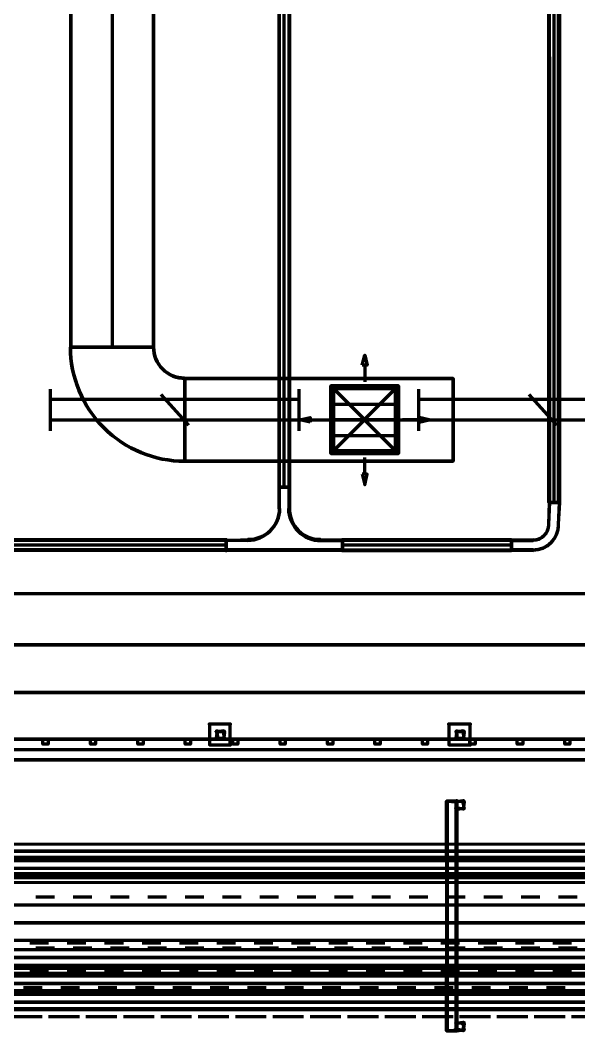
# Model space of a CAD drawing. Extents: x 0 to 1153, y 0 to 816.
# Drawn here: x 656.18 to 673.59, y 560.43 to 592.07 of the extents above; entities that cross this region are included whole.
import ezdxf

# ---------------------------------------------------------------- set-up
doc = ezdxf.new("R2010")
doc.units = 0
doc.header["$MEASUREMENT"] = 0
for name, color, linetype in [('Arch', 7, 'Continuous'), ('Hatch', 7, 'Continuous'), ('HVAC', 7, 'Continuous'), ('PIPE', 7, 'Continuous')]:
    doc.layers.add(name, color=color, linetype=linetype)

msp = doc.modelspace()

# ---------------------------------------------------------------- linework, layer by layer
at = {"layer": 'Arch', "color": 11, "linetype": 'Continuous', "lineweight": 211}
for p, q in [((666.919, 581.311), (666.919, 580.792)), ((665.215, 579.607), (665.734, 579.607)), ((668.613, 579.607), (668.094, 579.607)), ((666.919, 577.913), (666.919, 578.432)), ((917.988, 574.178), (110.871, 574.178))]:
    msp.add_line(p, q, dxfattribs=at)
for points in [[(680.413, 637.593), (629.973, 637.593), (629.973, 572.59), (680.413, 572.59), (629.973, 572.59), (629.973, 637.593), (680.413, 637.593)], [(628.491, 632.354), (628.491, 572.59), (628.491, 591.45), (628.491, 592.095), (596.149, 592.095), (596.149, 631.603), (596.149, 592.095), (628.491, 592.095), (628.491, 631.603), (629.973, 631.603), (629.973, 572.59), (680.413, 572.59)], [(680.413, 572.59), (494.39, 572.59)]]:
    msp.add_lwpolyline(points, dxfattribs=at)
for points in [[(680.413, 637.593), (629.973, 637.593), (629.973, 572.59), (680.413, 572.59), (680.413, 637.593), (629.973, 637.593), (629.973, 572.59), (680.413, 572.59)], [(666.835, 581.311), (666.919, 581.628), (666.993, 581.311)], [(665.215, 579.533), (664.898, 579.607), (665.215, 579.681)], [(668.613, 579.533), (668.93, 579.607), (668.613, 579.681)], [(666.835, 577.913), (666.919, 577.585), (666.993, 577.913)], [(680.413, 571.108), (495.131, 571.108), (495.131, 427.429), (530.892, 427.429), (530.892, 390.377), (680.413, 390.377), (680.413, 438.446), (651.859, 438.446), (651.859, 484.897), (680.413, 484.897), (680.413, 571.108), (495.131, 571.108), (495.131, 427.429), (530.892, 427.429), (530.892, 390.377), (680.413, 390.377), (680.413, 438.446), (653.267, 438.446), (680.413, 438.446), (651.859, 438.446), (651.859, 484.897), (680.413, 484.897), (680.413, 571.108), (494.39, 571.108)]]:
    msp.add_lwpolyline(points, close=True, dxfattribs=at)
at = {"layer": 'Hatch', "color": 5, "linetype": 'Continuous', "lineweight": 211}
for p, q in [((672.825, 577.025), (672.825, 632.672)), ((664.411, 577.511), (664.411, 632.185)), ((657.119, 579.268), (657.119, 580.559)), ((661.437, 579.437), (660.569, 580.401)), ((664.877, 579.268), (664.877, 580.559)), ((668.602, 579.268), (668.602, 580.559)), ((672.909, 579.437), (672.042, 580.401)), ((664.877, 580.242), (657.119, 580.242)), ((676.36, 580.242), (668.602, 580.242)), ((664.877, 579.596), (657.119, 579.596)), ((676.36, 579.596), (668.602, 579.596)), ((662.601, 575.702), (653.288, 575.702)), ((671.491, 575.702), (666.221, 575.702)), ((491.384, 569.33), (677.863, 569.33)), ((676.317, 565.616), (512.053, 565.616)), ((508.233, 562.261), (676.54, 562.261))]:
    msp.add_line(p, q, dxfattribs=at)
at = {"layer": 'Hatch', "color": 3, "linetype": 'Continuous', "lineweight": 211}
msp.add_line((669.766, 560.546), (669.745, 560.546), dxfattribs=at)
at = {"layer": 'Hatch', "color": 5, "linetype": 'Continuous', "lineweight": 211}
for points in [[(672.655, 577.025), (672.962, 577.025), (672.962, 632.672), (672.984, 577.025), (672.984, 632.672), (672.984, 577.025), (672.655, 577.025), (672.655, 632.672), (672.677, 577.025), (672.655, 632.672), (672.984, 632.672), (672.677, 632.672), (672.655, 577.025), (672.984, 577.025)], [(664.252, 577.511), (664.252, 577.511), (664.252, 576.834), (664.263, 577.511)], [(666.221, 575.532), (671.491, 575.532), (666.221, 575.553), (671.491, 575.532), (671.491, 575.86), (671.491, 575.553), (666.221, 575.532), (666.221, 575.86), (666.221, 575.86), (666.221, 575.532)], [(671.491, 575.86), (672.169, 575.86), (671.491, 575.839), (672.169, 575.839), (671.491, 575.86), (671.491, 575.532), (671.491, 575.839), (666.221, 575.839), (671.491, 575.86), (666.221, 575.86)], [(662.601, 575.532), (662.601, 575.532), (662.601, 575.553)], [(672.169, 575.553), (671.491, 575.553), (672.169, 575.532), (671.491, 575.532)], [(490.421, 569.002), (491.384, 569.002), (677.863, 569.002), (491.384, 569.002), (491.384, 569.648), (491.384, 569.002), (491.384, 569.648), (491.384, 569.002)], [(657.056, 569.489), (656.886, 569.489), (656.886, 569.648), (657.056, 569.648), (657.056, 569.489), (656.886, 569.489), (656.886, 569.648), (657.056, 569.648)], [(658.527, 569.489), (658.368, 569.489), (658.368, 569.648), (658.527, 569.648), (658.527, 569.489), (658.368, 569.489), (658.368, 569.648), (658.527, 569.648)], [(660.008, 569.489), (659.85, 569.489), (659.85, 569.648), (660.008, 569.648), (660.008, 569.489), (659.85, 569.489), (659.85, 569.648), (660.008, 569.648)], [(661.49, 569.489), (661.321, 569.489), (661.321, 569.648), (661.49, 569.648), (661.49, 569.489), (661.321, 569.489), (661.321, 569.648), (661.49, 569.648)], [(662.961, 569.489), (662.802, 569.489), (662.802, 569.648), (662.961, 569.648), (662.961, 569.489), (662.802, 569.489), (662.802, 569.648), (662.961, 569.648)], [(664.443, 569.489), (664.284, 569.489), (664.284, 569.648), (664.443, 569.648), (664.443, 569.489), (664.284, 569.489), (664.284, 569.648), (664.443, 569.648)], [(665.924, 569.489), (665.755, 569.489), (665.755, 569.648), (665.924, 569.648), (665.924, 569.489), (665.755, 569.489), (665.755, 569.648), (665.924, 569.648)], [(667.396, 569.489), (667.237, 569.489), (667.237, 569.648), (667.396, 569.648), (667.396, 569.489), (667.237, 569.489), (667.237, 569.648), (667.396, 569.648)], [(668.877, 569.489), (668.718, 569.489), (668.718, 569.648), (668.877, 569.648), (668.877, 569.489), (668.718, 569.489), (668.718, 569.648), (668.877, 569.648)], [(670.359, 569.489), (670.19, 569.489), (670.19, 569.648), (670.359, 569.648), (670.359, 569.489), (670.19, 569.489), (670.19, 569.648), (670.359, 569.648)], [(671.841, 569.489), (671.671, 569.489), (671.671, 569.648), (671.841, 569.648), (671.841, 569.489), (671.671, 569.489), (671.671, 569.648), (671.841, 569.648)], [(673.312, 569.489), (673.153, 569.489), (673.153, 569.648), (673.312, 569.648), (673.312, 569.489), (673.153, 569.489), (673.153, 569.648), (673.312, 569.648)], [(676.317, 565.859), (676.317, 565.372), (676.317, 565.859), (512.053, 565.859), (676.317, 565.859), (512.053, 565.859)], [(676.54, 562.028), (508.233, 562.028), (676.54, 562.017), (676.54, 562.504), (676.54, 562.028), (676.54, 562.504), (676.54, 562.017), (508.233, 562.017), (508.233, 562.504), (508.233, 562.028), (508.233, 562.504), (508.233, 562.017)], [(508.233, 562.504), (676.54, 562.504), (508.233, 562.504), (676.54, 562.504)]]:
    msp.add_lwpolyline(points, close=True, dxfattribs=at)
for points in [[(664.252, 632.185), (664.252, 577.511), (664.263, 632.185), (664.252, 577.511), (664.57, 577.511), (664.263, 577.511), (664.559, 577.511), (664.57, 576.839, 0.414223), (665.538, 575.871, -0.414223), (664.549, 576.839, 0.414221), (665.543, 575.839), (666.221, 575.839), (666.221, 575.553), (662.601, 575.553), (662.601, 575.839), (663.273, 575.871, 0.414223), (664.263, 576.839, -0.414205), (663.273, 575.871, 0.414223), (664.263, 576.834), (664.263, 577.511), (664.252, 632.185)], [(653.288, 575.86), (662.601, 575.86), (662.601, 575.532), (662.601, 575.86), (663.273, 575.85, 0.414205), (664.263, 576.834), (664.252, 577.511), (664.57, 577.511), (664.559, 576.834), (664.559, 577.511), (664.57, 577.511), (664.549, 576.839, 0.414221), (665.543, 575.86), (666.221, 575.86), (666.221, 575.86), (665.543, 575.839), (666.221, 575.86), (666.221, 575.532), (662.601, 575.532), (662.601, 575.553), (666.221, 575.553), (666.221, 575.532), (662.601, 575.532), (653.288, 575.532), (662.601, 575.553), (653.288, 575.553), (662.601, 575.532), (662.601, 575.86), (663.279, 575.839), (662.601, 575.839), (662.601, 575.839), (653.288, 575.839), (662.601, 575.86), (653.288, 575.86)]]:
    msp.add_lwpolyline(points, format="xyb", dxfattribs=at)
for points in [[(664.559, 632.185), (664.559, 577.511), (664.57, 632.185), (664.57, 577.511), (664.57, 632.185)], [(664.57, 577.511), (664.57, 577.511), (664.57, 577.511)], [(662.601, 575.86), (662.601, 575.86), (662.601, 575.86)], [(485.394, 569.648), (491.384, 569.648), (677.863, 569.648), (677.863, 569.002), (677.863, 569.648), (677.863, 569.002), (491.384, 569.002), (677.863, 569.002), (677.863, 569.648), (491.384, 569.648), (677.863, 569.648), (491.384, 569.648), (487.447, 569.648)], [(676.317, 565.372), (512.053, 565.393), (676.317, 565.393), (512.053, 565.372), (512.053, 565.859), (512.053, 565.393), (512.053, 565.859), (512.053, 565.372), (676.317, 565.372)]]:
    msp.add_lwpolyline(points, dxfattribs=at)
for points in [[(672.962, 576.347), (672.984, 577.025), (672.952, 576.352, -0.414218), (672.163, 575.543, 0.414177), (672.962, 576.347), (672.984, 577.025), (672.952, 576.352, -0.414218), (672.163, 575.543, 0.414177)], [(672.655, 576.347), (672.677, 577.025), (672.645, 576.352, -0.41423), (672.163, 575.85, 0.414165), (672.655, 576.347), (672.677, 577.025), (672.645, 576.352, -0.41423), (672.163, 575.85, 0.414165)]]:
    msp.add_lwpolyline(points, format="xyb", close=True, dxfattribs=at)
at = {"layer": 'Hatch', "color": 3, "linetype": 'Continuous', "lineweight": 211}
for points in [[(662.728, 569.468), (662.728, 570.114), (662.083, 570.114), (662.083, 569.468), (662.728, 569.468), (662.728, 570.114), (662.083, 570.114), (662.083, 569.468)], [(662.305, 569.875), (662.317, 569.891), (662.32, 569.891), (662.284, 569.875), (662.291, 569.897), (662.312, 569.911), (662.318, 569.912), (662.305, 569.875), (662.308, 569.885), (662.317, 569.891), (662.32, 569.891), (662.284, 569.875), (662.291, 569.897), (662.321, 569.912)], [(662.511, 569.891), (662.527, 569.879), (662.527, 569.877), (662.511, 569.912), (662.533, 569.905), (662.547, 569.887), (662.548, 569.879), (662.511, 569.891), (662.521, 569.888), (662.527, 569.879), (662.527, 569.877), (662.511, 569.912), (662.533, 569.905), (662.547, 569.887), (662.548, 569.879), (662.517, 569.891), (662.316, 569.87), (662.326, 569.669), (662.538, 569.68), (662.548, 569.87), (662.517, 569.648), (662.294, 569.68), (662.326, 569.912), (662.538, 569.87), (662.517, 569.669), (662.316, 569.68), (662.326, 569.891), (662.517, 569.912), (662.294, 569.87), (662.326, 569.648), (662.548, 569.68)], [(670.2, 569.468), (670.2, 570.114), (669.544, 570.114), (669.544, 569.468), (670.2, 569.468), (670.2, 570.114), (669.544, 570.114), (669.544, 569.468)], [(669.777, 569.875), (669.789, 569.891), (669.791, 569.891), (669.756, 569.875), (669.763, 569.897), (669.784, 569.911), (669.79, 569.912), (669.777, 569.875), (669.78, 569.885), (669.789, 569.891), (669.791, 569.891), (669.756, 569.875), (669.763, 569.897), (669.793, 569.912)], [(669.983, 569.891), (669.998, 569.88), (669.999, 569.877), (669.983, 569.912), (670.005, 569.905), (670.018, 569.887), (670.02, 569.879), (669.983, 569.891), (669.993, 569.888), (669.998, 569.88), (669.999, 569.877), (669.983, 569.912), (670.005, 569.905), (670.018, 569.887), (670.02, 569.879), (669.988, 569.891), (669.777, 569.87), (669.798, 569.669), (670.01, 569.68), (670.02, 569.87), (669.988, 569.648), (669.766, 569.68), (669.798, 569.912), (670.01, 569.87), (669.988, 569.669), (669.777, 569.68), (669.798, 569.891), (669.988, 569.912), (669.766, 569.87), (669.798, 569.648), (670.02, 569.68)], [(662.321, 569.669), (662.306, 569.68), (662.305, 569.684), (662.321, 569.648), (662.299, 569.655), (662.285, 569.676), (662.284, 569.682), (662.321, 569.669), (662.311, 569.672), (662.306, 569.68), (662.305, 569.684), (662.321, 569.648), (662.299, 569.655), (662.284, 569.685)], [(662.527, 569.685), (662.516, 569.67), (662.513, 569.669), (662.548, 569.685), (662.541, 569.663), (662.52, 569.649), (662.514, 569.648), (662.527, 569.685), (662.524, 569.676), (662.516, 569.67), (662.513, 569.669), (662.548, 569.685), (662.541, 569.663), (662.511, 569.648)], [(669.793, 569.669), (669.777, 569.681), (669.777, 569.684), (669.793, 569.648), (669.771, 569.655), (669.757, 569.676), (669.756, 569.682), (669.793, 569.669), (669.783, 569.672), (669.777, 569.681), (669.777, 569.684), (669.793, 569.648), (669.771, 569.655), (669.756, 569.685)], [(669.999, 569.685), (669.987, 569.67), (669.984, 569.669), (670.02, 569.685), (670.013, 569.663), (669.992, 569.649), (669.986, 569.648), (669.999, 569.685), (669.996, 569.676), (669.987, 569.67), (669.984, 569.669), (670.02, 569.685), (670.013, 569.663), (669.983, 569.648)], [(669.745, 567.711), (669.491, 567.711), (669.766, 567.711), (669.787, 567.711), (669.47, 567.711), (669.745, 567.711), (669.491, 567.711), (669.766, 567.711), (669.787, 567.711), (669.47, 567.711), (669.777, 567.695), (669.78, 567.705), (669.788, 567.71), (669.791, 567.711), (669.756, 567.695), (669.763, 567.717), (669.784, 567.731), (669.79, 567.732), (669.777, 567.695), (669.78, 567.705), (669.788, 567.71), (669.791, 567.711), (669.756, 567.695), (669.763, 567.717), (669.793, 567.732)], [(669.491, 560.546), (669.745, 560.546), (669.47, 560.546), (669.745, 560.546), (669.787, 560.546), (669.491, 560.546), (669.745, 560.546), (669.47, 560.546), (669.793, 560.578), (669.783, 560.581), (669.778, 560.589), (669.777, 560.593), (669.793, 560.557), (669.771, 560.564), (669.757, 560.585), (669.756, 560.591), (669.793, 560.578), (669.783, 560.581), (669.778, 560.589), (669.777, 560.593), (669.793, 560.557), (669.771, 560.564), (669.757, 560.585), (669.756, 560.591), (669.766, 560.546), (669.766, 567.711), (669.787, 560.546), (669.766, 567.711), (669.766, 560.546), (669.787, 567.711), (669.787, 560.546), (669.491, 560.546), (669.491, 567.711), (669.47, 560.546), (669.491, 567.711), (669.491, 560.546), (669.47, 567.711)], [(669.983, 567.711), (669.998, 567.7), (669.999, 567.697), (669.983, 567.732), (670.005, 567.725), (670.018, 567.707), (670.02, 567.698), (669.983, 567.711), (669.993, 567.708), (669.998, 567.7), (669.999, 567.697), (669.983, 567.732), (670.005, 567.725), (670.018, 567.707), (670.02, 567.698), (669.988, 567.711), (669.777, 567.69), (669.798, 567.478), (670.01, 567.5), (670.02, 567.69), (669.988, 567.468), (669.766, 567.5), (669.798, 567.722), (670.01, 567.69), (669.988, 567.478), (669.777, 567.5), (669.798, 567.711), (669.988, 567.722), (669.766, 567.69), (669.798, 567.468), (670.02, 567.5)], [(669.793, 567.489), (669.777, 567.501), (669.777, 567.503), (669.793, 567.468), (669.771, 567.475), (669.757, 567.496), (669.756, 567.502), (669.793, 567.489), (669.783, 567.492), (669.777, 567.501), (669.777, 567.503), (669.793, 567.468), (669.771, 567.475), (669.756, 567.505)], [(669.999, 567.505), (669.988, 567.49), (669.984, 567.489), (670.02, 567.505), (670.013, 567.483), (669.992, 567.469), (669.986, 567.468), (669.999, 567.505), (669.996, 567.495), (669.988, 567.49), (669.984, 567.489), (670.02, 567.505), (670.013, 567.483), (669.983, 567.468)], [(669.983, 560.8), (669.998, 560.789), (669.999, 560.786), (669.983, 560.821), (670.005, 560.814), (670.018, 560.796), (670.02, 560.787), (669.983, 560.8), (669.993, 560.797), (669.998, 560.789), (669.999, 560.786), (669.983, 560.821), (670.005, 560.814), (670.018, 560.796), (670.02, 560.787), (669.777, 560.779), (669.798, 560.567), (669.999, 560.589), (670.02, 560.779), (669.988, 560.546), (669.756, 560.589), (669.798, 560.811), (669.999, 560.779), (669.988, 560.567), (669.777, 560.589), (669.798, 560.79), (669.988, 560.811), (669.756, 560.779), (669.798, 560.546), (670.02, 560.589)], [(669.777, 560.784), (669.788, 560.799), (669.791, 560.8), (669.756, 560.784), (669.763, 560.806), (669.784, 560.82), (669.79, 560.821), (669.777, 560.784), (669.78, 560.794), (669.788, 560.799), (669.791, 560.8), (669.756, 560.784), (669.763, 560.806), (669.793, 560.821)], [(669.999, 560.594), (669.987, 560.578), (669.984, 560.578), (670.02, 560.594), (670.013, 560.572), (669.992, 560.558), (669.986, 560.557), (669.999, 560.594), (669.996, 560.585), (669.987, 560.578), (669.984, 560.578), (670.02, 560.594), (670.013, 560.572), (669.983, 560.557)]]:
    msp.add_lwpolyline(points, close=True, dxfattribs=at)
for points in [[(662.083, 570.114), (662.083, 570.114), (662.083, 570.114)], [(662.728, 570.114), (662.728, 570.114), (662.728, 570.114)], [(669.544, 570.114), (669.544, 570.114), (669.544, 570.114)], [(670.2, 570.114), (670.2, 570.114), (670.2, 570.114)]]:
    msp.add_lwpolyline(points, dxfattribs=at)
at = {"layer": 'Hatch', "color": 5, "linetype": 'Continuous', "lineweight": 211}
for p in [(664.252, 577.511), (664.263, 577.511), (664.57, 577.511), (662.601, 575.86), (666.221, 575.86), (662.601, 575.553), (662.601, 575.532), (666.221, 575.532)]:
    msp.add_point(p, dxfattribs=at)
at = {"layer": 'Hatch', "color": 3, "linetype": 'Continuous', "lineweight": 211}
for p in [(662.083, 570.114), (662.728, 570.114), (669.544, 570.114), (670.2, 570.114), (662.728, 569.468), (670.2, 569.468)]:
    msp.add_point(p, dxfattribs=at)
at = {"layer": 'HVAC', "color": 6, "linetype": 'Continuous', "lineweight": 211}
for p, q in [((659.045, 609.843), (659.045, 581.872)), ((665.946, 580.094), (667.882, 580.094)), ((661.31, 579.607), (669.671, 579.607)), ((667.882, 579.607), (665.946, 579.607)), ((665.946, 579.12), (667.882, 579.12))]:
    msp.add_line(p, q, dxfattribs=at)
msp.add_lwpolyline([(660.336, 609.843), (660.336, 581.872), (657.744, 581.877, 0.414215), (661.305, 578.316, -0.414215), (657.744, 581.877, 0.414215), (661.305, 578.316, -0.414215), (657.744, 581.877, 0.414215), (661.305, 578.316, -0.414215), (657.754, 581.872), (660.337, 581.877, 0.414239), (661.305, 580.909, -0.414239), (660.337, 581.877, 0.414239), (661.305, 580.909, -0.414239), (660.337, 581.877, 0.414239), (661.31, 580.898), (669.671, 580.898), (669.671, 578.316), (669.671, 580.898), (661.305, 580.909, -0.414239), (660.336, 581.872), (660.336, 610.489)], format="xyb", dxfattribs=at)
for points in [[(657.754, 609.843), (657.754, 581.872), (657.754, 609.843)], [(665.946, 578.644), (667.882, 578.644), (667.882, 580.58), (667.882, 578.644), (665.946, 578.644), (665.946, 580.58), (667.882, 580.58), (665.946, 580.58), (665.946, 578.644), (667.882, 578.644), (667.882, 580.58), (667.882, 578.644), (665.946, 578.644), (665.946, 580.58), (667.882, 580.58), (667.882, 578.644), (667.882, 580.58), (665.946, 580.58), (665.946, 578.644), (665.946, 580.58), (667.882, 580.58), (665.946, 580.58), (665.946, 578.644), (667.882, 578.644), (667.882, 580.58), (665.946, 578.644), (667.882, 578.644), (665.946, 578.644), (665.946, 580.58), (665.946, 578.644), (667.882, 578.644), (667.882, 580.58), (665.946, 580.58), (665.946, 578.644), (667.882, 578.644), (667.882, 580.58), (665.935, 580.58), (665.946, 578.644), (667.882, 578.644), (667.882, 580.58), (665.946, 580.58), (665.946, 578.644), (667.882, 578.644), (667.882, 580.58), (665.935, 580.58), (667.882, 580.58), (665.935, 580.58), (665.946, 578.644), (665.946, 580.58), (667.882, 578.644), (665.946, 578.644), (667.882, 578.644), (667.882, 580.58), (667.882, 578.644)], [(667.882, 580.58), (665.946, 580.58)], [(666.919, 579.607), (666.919, 579.607), (666.919, 579.607)]]:
    msp.add_lwpolyline(points, dxfattribs=at)
for points in [[(657.754, 581.872), (660.336, 581.872), (657.754, 581.872), (660.336, 581.872), (657.754, 581.872), (660.336, 581.872)], [(661.31, 578.316), (661.31, 580.898), (661.31, 578.316), (661.31, 580.898), (661.31, 578.316), (661.31, 580.898), (661.31, 578.316), (669.671, 578.316), (661.31, 578.316), (661.31, 580.898)], [(667.967, 578.559), (667.967, 580.665), (665.861, 580.665), (665.861, 578.559), (667.967, 578.559), (665.861, 578.559), (665.861, 580.665), (667.967, 580.665)]]:
    msp.add_lwpolyline(points, close=True, dxfattribs=at)
for p in [(667.882, 580.58), (667.882, 580.58), (667.882, 580.58), (666.919, 579.607), (665.946, 578.644), (665.946, 578.644), (665.946, 578.644)]:
    msp.add_point(p, dxfattribs=at)
at = {"layer": 'PIPE', "color": 4, "linetype": 'Continuous', "lineweight": 211}
for p, q in [((657.246, 564.716), (656.664, 564.716)), ((658.41, 564.716), (657.828, 564.716)), ((659.574, 564.716), (658.992, 564.716)), ((660.739, 564.716), (660.157, 564.716)), ((661.903, 564.716), (661.321, 564.716)), ((663.067, 564.716), (662.485, 564.716)), ((664.231, 564.716), (663.649, 564.716)), ((665.395, 564.716), (664.813, 564.716)), ((666.559, 564.716), (665.977, 564.716)), ((667.724, 564.716), (667.142, 564.716)), ((668.888, 564.716), (668.306, 564.716)), ((670.052, 564.716), (669.47, 564.716)), ((671.216, 564.716), (670.634, 564.716)), ((672.38, 564.716), (671.798, 564.716)), ((673.544, 564.716), (672.962, 564.716)), ((656.664, 563.139), (657.246, 563.139)), ((657.828, 563.139), (658.41, 563.139)), ((658.992, 563.139), (659.574, 563.139)), ((660.157, 563.139), (660.739, 563.139)), ((661.321, 563.139), (661.903, 563.139)), ((662.485, 563.139), (663.067, 563.139)), ((663.649, 563.139), (664.231, 563.139)), ((664.813, 563.139), (665.395, 563.139)), ((665.977, 563.139), (666.559, 563.139)), ((667.142, 563.139), (667.724, 563.139)), ((668.306, 563.139), (668.888, 563.139)), ((669.47, 563.139), (670.052, 563.139)), ((670.634, 563.139), (671.216, 563.139)), ((671.798, 563.139), (672.38, 563.139)), ((672.962, 563.139), (673.544, 563.139))]:
    msp.add_line(p, q, dxfattribs=at)
at = {"layer": 'PIPE', "color": 152, "linetype": 'Continuous', "lineweight": 211}
for p, q in [((657.066, 563.287), (656.484, 563.287)), ((658.23, 563.287), (657.648, 563.287)), ((659.395, 563.287), (658.812, 563.287)), ((660.559, 563.287), (659.977, 563.287)), ((661.723, 563.287), (661.141, 563.287)), ((662.887, 563.287), (662.305, 563.287)), ((664.051, 563.287), (663.469, 563.287)), ((665.215, 563.287), (664.633, 563.287)), ((666.38, 563.287), (665.797, 563.287)), ((667.544, 563.287), (666.962, 563.287)), ((668.708, 563.287), (668.126, 563.287)), ((669.872, 563.287), (669.29, 563.287)), ((671.036, 563.287), (670.454, 563.287)), ((672.2, 563.287), (671.618, 563.287)), ((673.365, 563.287), (672.782, 563.287)), ((656.484, 562.398), (657.066, 562.398)), ((657.648, 562.398), (658.23, 562.398)), ((658.812, 562.398), (659.395, 562.398)), ((659.977, 562.398), (660.559, 562.398)), ((661.141, 562.398), (661.723, 562.398)), ((662.305, 562.398), (662.887, 562.398)), ((663.469, 562.398), (664.051, 562.398)), ((664.633, 562.398), (665.215, 562.398)), ((665.797, 562.398), (666.38, 562.398)), ((666.962, 562.398), (667.544, 562.398)), ((668.126, 562.398), (668.708, 562.398)), ((669.29, 562.398), (669.872, 562.398)), ((670.454, 562.398), (671.036, 562.398)), ((671.618, 562.398), (672.2, 562.398)), ((672.782, 562.398), (673.365, 562.398))]:
    msp.add_line(p, q, dxfattribs=at)
at = {"layer": 'PIPE', "color": 220, "linetype": 'Continuous', "lineweight": 211}
for p, q in [((656.484, 562.578), (655.902, 562.578)), ((657.648, 562.578), (657.066, 562.578)), ((658.812, 562.578), (658.23, 562.578)), ((659.977, 562.578), (659.395, 562.578)), ((661.141, 562.578), (660.559, 562.578)), ((662.305, 562.578), (661.723, 562.578)), ((663.469, 562.578), (662.887, 562.578)), ((664.633, 562.578), (664.051, 562.578)), ((665.797, 562.578), (665.215, 562.578)), ((666.962, 562.578), (666.38, 562.578)), ((668.126, 562.578), (667.544, 562.578)), ((669.29, 562.578), (668.708, 562.578)), ((670.454, 562.578), (669.872, 562.578)), ((671.618, 562.578), (671.036, 562.578)), ((672.782, 562.578), (672.2, 562.578)), ((673.947, 562.578), (673.365, 562.578)), ((655.902, 561.001), (656.484, 561.001)), ((657.066, 561.001), (657.648, 561.001)), ((658.23, 561.001), (658.812, 561.001)), ((659.395, 561.001), (659.977, 561.001)), ((660.559, 561.001), (661.141, 561.001)), ((661.723, 561.001), (662.305, 561.001)), ((662.887, 561.001), (663.469, 561.001)), ((664.051, 561.001), (664.633, 561.001)), ((665.215, 561.001), (665.797, 561.001)), ((666.38, 561.001), (666.962, 561.001)), ((667.544, 561.001), (668.126, 561.001)), ((668.708, 561.001), (669.29, 561.001)), ((669.872, 561.001), (670.454, 561.001)), ((671.036, 561.001), (671.618, 561.001)), ((672.2, 561.001), (672.782, 561.001)), ((673.365, 561.001), (673.947, 561.001))]:
    msp.add_line(p, q, dxfattribs=at)
at = {"layer": 'PIPE', "color": 171, "linetype": 'Continuous', "lineweight": 211}
for p, q in [((656.865, 561.89), (656.283, 561.89)), ((658.029, 561.89), (657.447, 561.89)), ((659.193, 561.89), (658.611, 561.89)), ((660.358, 561.89), (659.776, 561.89)), ((661.522, 561.89), (660.94, 561.89)), ((662.686, 561.89), (662.104, 561.89)), ((663.85, 561.89), (663.268, 561.89)), ((665.014, 561.89), (664.432, 561.89)), ((666.178, 561.89), (665.596, 561.89)), ((667.343, 561.89), (666.761, 561.89)), ((668.507, 561.89), (667.925, 561.89)), ((669.671, 561.89), (669.089, 561.89)), ((670.835, 561.89), (670.253, 561.89)), ((671.999, 561.89), (671.417, 561.89)), ((673.163, 561.89), (672.581, 561.89)), ((656.283, 561.001), (656.865, 561.001)), ((657.447, 561.001), (658.029, 561.001)), ((658.611, 561.001), (659.193, 561.001)), ((659.776, 561.001), (660.358, 561.001)), ((660.94, 561.001), (661.522, 561.001)), ((662.104, 561.001), (662.686, 561.001)), ((663.268, 561.001), (663.85, 561.001)), ((664.432, 561.001), (665.014, 561.001)), ((665.596, 561.001), (666.178, 561.001)), ((666.761, 561.001), (667.343, 561.001)), ((667.925, 561.001), (668.507, 561.001)), ((669.089, 561.001), (669.671, 561.001)), ((670.253, 561.001), (670.835, 561.001)), ((671.417, 561.001), (671.999, 561.001)), ((672.581, 561.001), (673.163, 561.001))]:
    msp.add_line(p, q, dxfattribs=at)
at = {"layer": 'PIPE', "color": 3, "linetype": 'Continuous', "lineweight": 211}
for points in [[(674.201, 565.965), (674.201, 566.388), (674.201, 565.965), (675.058, 565.933), (674.201, 565.965), (578.623, 565.933), (577.765, 565.933), (578.623, 565.965), (578.623, 566.388), (577.765, 566.388), (578.623, 566.357), (674.201, 566.388), (675.058, 566.388), (674.201, 566.357)], [(543.2, 566.155), (577.765, 566.155), (674.201, 566.155)], [(676.042, 566.155), (675.058, 566.155), (674.201, 566.155), (578.623, 566.155)], [(542.354, 565.457), (542.354, 565.15), (542.354, 565.457), (679.736, 565.457), (679.736, 565.182), (542.354, 565.15), (541.655, 565.15), (542.354, 565.182)], [(679.736, 565.319), (541.655, 565.319)]]:
    msp.add_lwpolyline(points, dxfattribs=at)
msp.add_lwpolyline([(680.466, 565.319), (680.065, 565.309), (680.032, 565.256), (680.049, 565.206), (680.101, 565.193, 0.414252), (680.233, 565.325, -0.414252), (680.101, 565.193, 0.414252), (680.233, 565.325, -0.414252), (680.106, 565.182), (680.36, 565.15), (680.466, 565.15), (680.36, 565.182), (680.101, 565.193, 0.414252), (680.233, 565.325), (680.223, 565.376), (680.168, 565.372), (680.117, 565.321), (679.736, 565.319), (542.354, 565.319)], format="xyb", dxfattribs=at)
at = {"layer": 'PIPE', "color": 4, "linetype": 'Continuous', "lineweight": 211}
msp.add_lwpolyline([(682.583, 564.473), (682.583, 563.383), (682.583, 564.473), (485.817, 564.473), (485.817, 563.383), (682.583, 563.383)], dxfattribs=at)
at = {"layer": 'PIPE', "color": 110, "linetype": 'Continuous', "lineweight": 211}
msp.add_lwpolyline([(682.583, 563.922), (485.817, 563.922), (682.583, 563.922)], dxfattribs=at)
at = {"layer": 'PIPE', "color": 142, "linetype": 'Continuous', "lineweight": 211}
msp.add_lwpolyline([(678.931, 563.076), (678.931, 562.599), (678.931, 563.076), (482.113, 563.076), (482.113, 562.599), (678.931, 562.599)], dxfattribs=at)
at = {"layer": 'PIPE', "color": 162, "linetype": 'Continuous', "lineweight": 211}
msp.add_lwpolyline([(678.931, 562.843), (482.113, 562.843), (678.931, 562.843)], dxfattribs=at)
at = {"layer": 'PIPE', "color": 200, "linetype": 'Continuous', "lineweight": 211}
msp.add_lwpolyline([(488.04, 561.245), (488.04, 562.335), (488.04, 561.245), (684.646, 561.245), (684.646, 562.335), (488.04, 562.335)], dxfattribs=at)
at = {"layer": 'PIPE', "color": 161, "linetype": 'Continuous', "lineweight": 211}
msp.add_lwpolyline([(480.579, 561.213), (480.579, 561.689), (480.579, 561.213), (678.91, 561.213), (678.91, 561.689), (480.579, 561.689)], dxfattribs=at)
at = {"layer": 'PIPE', "color": 230, "linetype": 'Continuous', "lineweight": 211}
msp.add_lwpolyline([(488.04, 561.795), (684.646, 561.795), (488.04, 561.795)], dxfattribs=at)
at = {"layer": 'PIPE', "color": 181, "linetype": 'Continuous', "lineweight": 211}
msp.add_lwpolyline([(480.579, 561.446), (678.91, 561.446), (480.579, 561.446)], dxfattribs=at)

doc.saveas('drawing.dxf')
